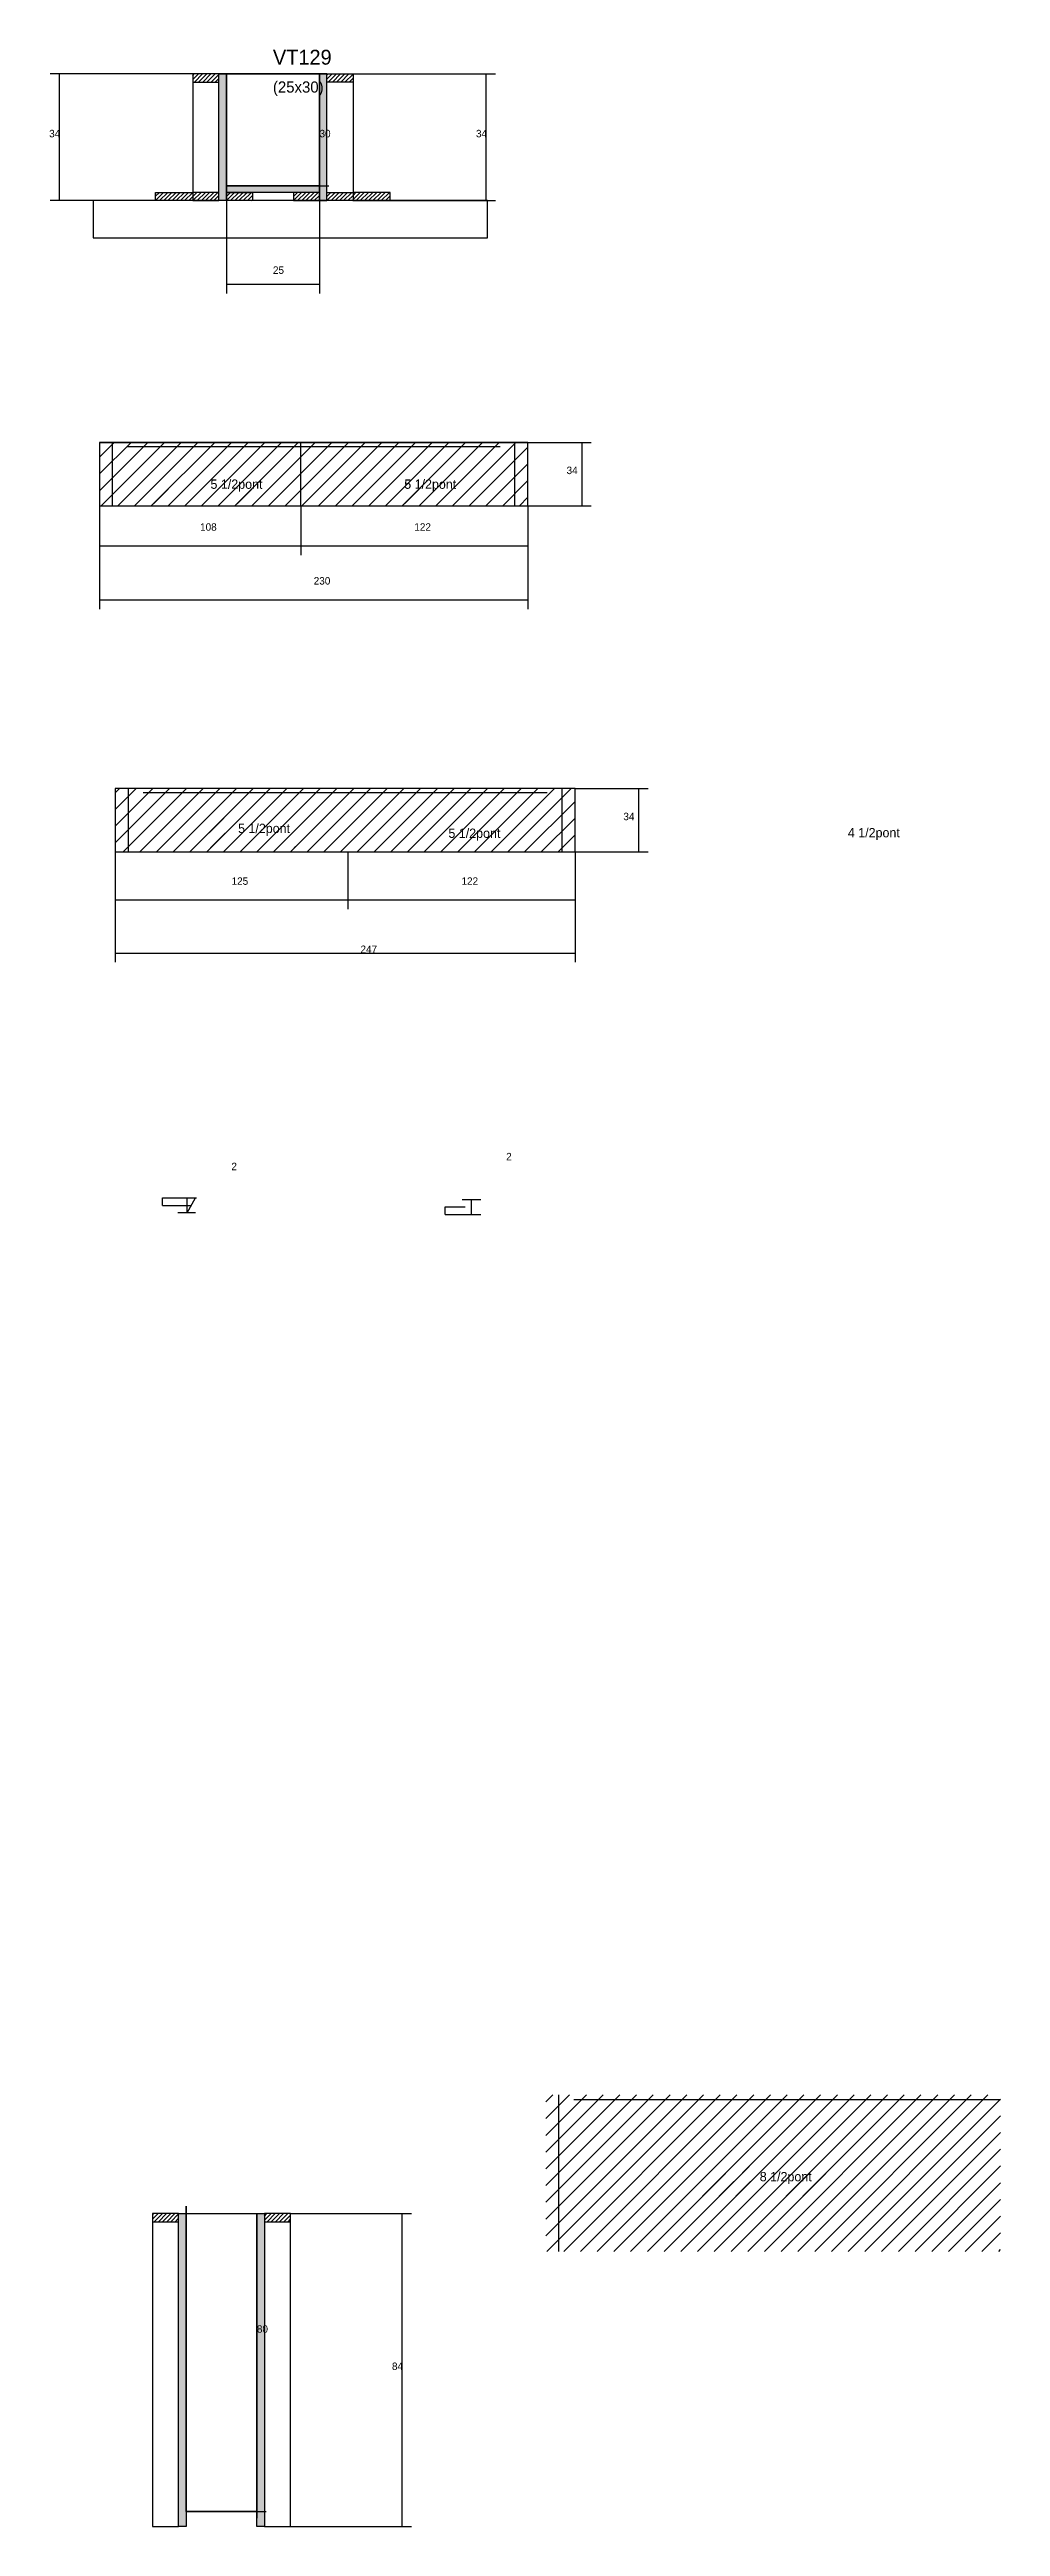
# Model space of a CAD drawing. Header units: metres. Extents: x 137233 to 137743, y 24964 to 26294.
import ezdxf

# ---------------------------------------------------------------- set-up
doc = ezdxf.new("R2010")
doc.units = ezdxf.units.M
for name, color, linetype in [('CONCRETO', 251, 'Continuous'), ('COTA', 4, 'Continuous'), ('Cota Seção (2x)', 4, 'Continuous'), ('Hachura', 253, 'Continuous'), ('Madeira', 126, 'Continuous'), ('NOMENCLATURA', 7, 'Continuous'), ('Painéis', 200, 'Continuous'), ('SARR_2.2x7', 40, 'Continuous'), ('Texto Seção', 7, 'Continuous')]:
    doc.layers.add(name, color=color, linetype=linetype)

msp = doc.modelspace()

# ---------------------------------------------------------------- hatches: boundary and pattern name
at = {"layer": 'Hachura'}
h = msp.add_hatch(dxfattribs=at)
h.set_pattern_fill('ANSI31', scale=0.5)
h.paths.add_polyline_path([(137323.7, 26276.4), (137323.7, 26280.8), (137323.7, 26280.8), (137309.7, 26280.8), (137309.7, 26280.8), (137309.7, 26276.4), (137309.7, 26276.4), (137323.7, 26276.4)])
h = msp.add_hatch(color=8, dxfattribs=at)
h.dxf.hatch_style = 1
h.paths.add_polyline_path([(137323.7, 26280.8), (137327.7, 26280.8), (137327.7, 26280.8), (137327.7, 26212.8), (137327.7, 26212.8), (137323.7, 26212.8), (137323.7, 26212.8), (137323.7, 26280.8)])
h = msp.add_hatch(color=8, dxfattribs=at)
h.dxf.hatch_style = 1
h.paths.add_polyline_path([(137381.7, 26280.8), (137377.7, 26280.8), (137377.7, 26280.8), (137377.7, 26212.8), (137377.7, 26212.8), (137381.7, 26212.8), (137381.7, 26212.8), (137381.7, 26280.8)])
h = msp.add_hatch(dxfattribs=at)
h.set_pattern_fill('ANSI31', scale=0.5)
h.paths.add_polyline_path([(137381.7, 26276.4), (137381.7, 26280.8), (137381.7, 26280.8), (137395.7, 26280.8), (137395.7, 26280.8), (137395.7, 26276.4), (137395.7, 26276.4), (137381.7, 26276.4)])
h = msp.add_hatch(dxfattribs=at)
h.set_pattern_fill('ANSI31', scale=0.5)
h.paths.add_polyline_path([(137289.7, 26212.8), (137289.7, 26217.2), (137289.7, 26217.2), (137309.7, 26217.2), (137309.7, 26217.2), (137309.7, 26212.8), (137309.7, 26212.8), (137289.7, 26212.8)])
h = msp.add_hatch(dxfattribs=at)
h.set_pattern_fill('ANSI31', scale=0.5)
h.paths.add_polyline_path([(137323.7, 26212.8), (137323.7, 26217.2), (137323.7, 26217.2), (137309.7, 26217.2), (137309.7, 26217.2), (137309.7, 26212.8), (137309.7, 26212.8), (137323.7, 26212.8)])
h = msp.add_hatch(color=8, dxfattribs=at)
h.dxf.hatch_style = 1
h.paths.add_polyline_path([(137327.7, 26217.2), (137327.7, 26220.8), (137327.7, 26220.8), (137377.7, 26220.8), (137377.7, 26220.8), (137377.7, 26217.2), (137377.7, 26217.2), (137327.7, 26217.2)])
h = msp.add_hatch(dxfattribs=at)
h.set_pattern_fill('ANSI31', scale=0.5)
h.paths.add_polyline_path([(137327.7, 26212.8), (137327.7, 26217.2), (137327.7, 26217.2), (137341.7, 26217.2), (137341.7, 26217.2), (137341.7, 26212.8), (137341.7, 26212.8), (137327.7, 26212.8)])
h = msp.add_hatch(dxfattribs=at)
h.set_pattern_fill('ANSI31', scale=0.5)
h.paths.add_polyline_path([(137377.7, 26212.8), (137377.7, 26217.2), (137377.7, 26217.2), (137363.7, 26217.2), (137363.7, 26217.2), (137363.7, 26212.8), (137363.7, 26212.8), (137377.7, 26212.8)])
h = msp.add_hatch(dxfattribs=at)
h.set_pattern_fill('ANSI31', scale=0.5)
h.paths.add_polyline_path([(137381.7, 26212.8), (137381.7, 26217.2), (137381.7, 26217.2), (137395.7, 26217.2), (137395.7, 26217.2), (137395.7, 26212.8), (137395.7, 26212.8), (137381.7, 26212.8)])
h = msp.add_hatch(dxfattribs=at)
h.set_pattern_fill('ANSI31', scale=0.5)
h.paths.add_polyline_path([(137415.7, 26212.8), (137415.7, 26217.2), (137415.7, 26217.2), (137395.7, 26217.2), (137395.7, 26217.2), (137395.7, 26212.8), (137395.7, 26212.8), (137415.7, 26212.8)])
h = msp.add_hatch(dxfattribs=at)
h.set_pattern_fill('ANSI31', scale=2)
h.paths.add_polyline_path([(137367.6, 26049), (137367.6, 26083), (137259.6, 26083), (137259.6, 26049)])
h = msp.add_hatch(dxfattribs=at)
h.set_pattern_fill('ANSI31', scale=2)
h.paths.add_polyline_path([(137489.6, 26083), (137367.6, 26083), (137367.6, 26049), (137489.6, 26049)])
h = msp.add_hatch(dxfattribs=at)
h.set_pattern_fill('ANSI31', scale=2)
h.paths.add_polyline_path([(137282.9, 26050.1), (137350.5, 26050.1), (137350.5, 26050.1), (137356, 26066), (137356, 26066), (137288.4, 26066), (137288.4, 26066), (137282.9, 26050.1)])
h = msp.add_hatch(dxfattribs=at)
h.set_pattern_fill('ANSI31', scale=2)
h.paths.add_polyline_path([(137386.8, 26050.1), (137454.4, 26050.1), (137454.4, 26050.1), (137459.9, 26066), (137459.9, 26066), (137392.3, 26066), (137392.3, 26066), (137386.8, 26050.1)])
h = msp.add_hatch(dxfattribs=at)
h.set_pattern_fill('ANSI31', scale=2)
h.paths.add_polyline_path([(137392.9, 25897.2), (137268.1, 25897.2), (137268.1, 25863.2), (137392.9, 25863.2)])
h = msp.add_hatch(dxfattribs=at)
h.set_pattern_fill('ANSI31', scale=2)
h.paths.add_polyline_path([(137514.9, 25897.2), (137392.9, 25897.2), (137392.9, 25863.2), (137514.9, 25863.2)])
h = msp.add_hatch(dxfattribs=at)
h.set_pattern_fill('ANSI31', scale=2)
h.paths.add_polyline_path([(137297.6, 25865.3), (137365.3, 25865.3), (137365.3, 25865.3), (137370.8, 25881.3), (137370.8, 25881.3), (137303.1, 25881.3), (137303.1, 25881.3), (137297.6, 25865.3)])
h = msp.add_hatch(dxfattribs=at)
h.set_pattern_fill('ANSI31', scale=2)
h.paths.add_polyline_path([(137743.2, 25111.9), (137743.2, 25195.9), (137499.2, 25195.9), (137499.2, 25111.9)])
h = msp.add_hatch(dxfattribs=at)
h.set_pattern_fill('ANSI31', scale=2)
h.paths.add_polyline_path([(137577.7, 25141.5), (137645.3, 25141.5), (137645.3, 25141.5), (137650.8, 25157.5), (137650.8, 25157.5), (137583.2, 25157.5), (137583.2, 25157.5), (137577.7, 25141.5)])
h = msp.add_hatch(dxfattribs=at)
h.set_pattern_fill('ANSI31', scale=0.5)
h.paths.add_polyline_path([(137302.1, 25127.8), (137302.1, 25132.2), (137302.1, 25132.2), (137288.1, 25132.2), (137288.1, 25132.2), (137288.1, 25127.8), (137288.1, 25127.8), (137302.1, 25127.8)])
h = msp.add_hatch(color=8, dxfattribs=at)
h.dxf.hatch_style = 1
h.paths.add_polyline_path([(137302.1, 25132.2), (137306.1, 25132.2), (137306.1, 25132.2), (137306.1, 24964.2), (137306.1, 24964.2), (137302.1, 24964.2), (137302.1, 24964.2), (137302.1, 25132.2)])
h = msp.add_hatch(color=8, dxfattribs=at)
h.dxf.hatch_style = 1
h.paths.add_polyline_path([(137344.1, 25132.2), (137348.1, 25132.2), (137348.1, 25132.2), (137348.1, 24964.2), (137348.1, 24964.2), (137344.1, 24964.2), (137344.1, 24964.2), (137344.1, 25132.2)])
h = msp.add_hatch(dxfattribs=at)
h.set_pattern_fill('ANSI31', scale=0.5)
h.paths.add_polyline_path([(137362.1, 25127.8), (137362.1, 25132.2), (137362.1, 25132.2), (137348.1, 25132.2), (137348.1, 25132.2), (137348.1, 25127.8), (137348.1, 25127.8), (137362.1, 25127.8)])

# ---------------------------------------------------------------- linework, layer by layer
at = {"layer": 'CONCRETO'}
for points in [[(137327.7, 26280.8), (137327.7, 26280.8), (137327.7, 26280.8), (137327.7, 26280.8), (137377.7, 26280.8), (137377.7, 26280.8), (137377.7, 26280.8), (137377.7, 26220.8), (137327.7, 26220.8), (137327.7, 26280.8)], [(137327.7, 26220.8), (137377.7, 26220.8), (137377.7, 26280.8), (137327.7, 26280.8)], [(137306.1, 25136.2), (137306.1, 25136.2), (137306.1, 25132.2), (137306.1, 25132.2), (137306.1, 25132.2), (137344.1, 25132.2), (137344.1, 24968.6), (137344.1, 24968.6), (137344.1, 24972.2), (137306.1, 24972.2)]]:
    msp.add_lwpolyline(points, close=True, dxfattribs=at)
at = {"layer": 'COTA'}
for p, q in [((137327.7, 26280.8), (137233.1, 26280.8)), ((137238.1, 26212.8), (137238.1, 26280.8)), ((137395.7, 26280.8), (137472.2, 26280.8)), ((137467.2, 26212.8), (137467.2, 26280.8)), ((137289.7, 26212.8), (137233.1, 26212.8)), ((137327.7, 26217.2), (137327.7, 26163)), ((137377.7, 26217.2), (137377.7, 26163)), ((137415.7, 26212.8), (137472.2, 26212.8)), ((137327.7, 26168), (137377.7, 26168)), ((137489.6, 26083), (137523.6, 26083)), ((137518.6, 26049), (137518.6, 26083)), ((137259.6, 26049), (137259.6, 25993.5)), ((137259.6, 26049), (137259.6, 26022.5)), ((137367.6, 26049), (137367.6, 26022.5)), ((137367.6, 26049), (137367.6, 26022.5)), ((137489.6, 26049), (137523.6, 26049)), ((137489.6, 26049), (137489.6, 25993.5)), ((137489.6, 26049), (137489.6, 26022.5)), ((137259.6, 26027.5), (137367.6, 26027.5)), ((137367.6, 26027.5), (137489.6, 26027.5)), ((137259.6, 25998.5), (137489.6, 25998.5)), ((137514.9, 25897.2), (137554.1, 25897.2)), ((137549.1, 25863.2), (137549.1, 25897.2)), ((137268.1, 25863.2), (137268.1, 25803.9)), ((137268.1, 25863.2), (137268.1, 25832.4)), ((137392.9, 25863.2), (137392.9, 25832.4)), ((137392.9, 25863.2), (137392.9, 25832.4)), ((137514.9, 25863.2), (137554.1, 25863.2)), ((137514.9, 25863.2), (137514.9, 25803.9)), ((137514.9, 25863.2), (137514.9, 25832.4)), ((137268.1, 25837.4), (137392.9, 25837.4)), ((137392.9, 25837.4), (137514.9, 25837.4)), ((137268.1, 25808.9), (137514.9, 25808.9)), ((137306.7, 25669.4), (137306.7, 25677.4)), ((137306.7, 25677.4), (137311.7, 25677.4)), ((137311.1, 25669.4), (137301.7, 25669.4)), ((137454.2, 25676.6), (137464.3, 25676.6)), ((137459.3, 25668.6), (137459.3, 25676.6)), ((137459.3, 25668.6), (137464.3, 25668.6)), ((137362.1, 25132.2), (137427.1, 25132.2)), ((137422.1, 24964.2), (137422.1, 25132.2)), ((137362.1, 24964.2), (137427.1, 24964.2))]:
    msp.add_line(p, q, dxfattribs=at)
at = {"layer": 'Cota Seção (2x)'}
for p, q in [((137377.7, 26220.8), (137377.7, 26280.8)), ((137377.7, 26280.8), (137382.7, 26280.8)), ((137377.7, 26220.8), (137382.7, 26220.8)), ((137306.1, 25132.2), (137349.1, 25132.2)), ((137344.1, 24972.2), (137344.1, 25132.2)), ((137306.1, 24972.2), (137349.1, 24972.2))]:
    msp.add_line(p, q, dxfattribs=at)
at = {"layer": 'Madeira'}
for points in [[(137323.7, 26276.4), (137323.7, 26280.8), (137309.7, 26280.8), (137309.7, 26276.4)], [(137323.7, 26280.8), (137309.7, 26280.8), (137309.7, 26212.8), (137323.7, 26212.8)], [(137381.7, 26276.4), (137381.7, 26280.8), (137395.7, 26280.8), (137395.7, 26276.4)], [(137381.7, 26280.8), (137395.7, 26280.8), (137395.7, 26212.8), (137381.7, 26212.8)], [(137256.3, 26192.8), (137467.9, 26192.8), (137467.9, 26212.8), (137256.3, 26212.8)], [(137289.7, 26212.8), (137289.7, 26217.2), (137309.7, 26217.2), (137309.7, 26212.8)], [(137323.7, 26212.8), (137323.7, 26217.2), (137309.7, 26217.2), (137309.7, 26212.8)], [(137327.7, 26212.8), (137327.7, 26217.2), (137341.7, 26217.2), (137341.7, 26212.8)], [(137377.7, 26212.8), (137377.7, 26217.2), (137363.7, 26217.2), (137363.7, 26212.8)], [(137381.7, 26212.8), (137381.7, 26217.2), (137395.7, 26217.2), (137395.7, 26212.8)], [(137415.7, 26212.8), (137415.7, 26217.2), (137395.7, 26217.2), (137395.7, 26212.8)], [(137302.1, 25127.8), (137302.1, 25132.2), (137288.1, 25132.2), (137288.1, 25127.8)], [(137302.1, 25132.2), (137288.1, 25132.2), (137288.1, 24964.2), (137302.1, 24964.2)], [(137362.1, 25127.8), (137362.1, 25132.2), (137348.1, 25132.2), (137348.1, 25127.8)], [(137362.1, 25132.2), (137348.1, 25132.2), (137348.1, 24964.2), (137362.1, 24964.2)]]:
    msp.add_lwpolyline(points, close=True, dxfattribs=at)
at = {"layer": 'Painéis'}
for p, q in [((137327.7, 26212.8), (137327.7, 26280.8)), ((137377.7, 26212.8), (137377.7, 26280.8)), ((137327.7, 26220.8), (137377.7, 26220.8)), ((137327.7, 26217.2), (137327.7, 26220.8)), ((137377.7, 26217.2), (137377.7, 26220.8)), ((137259.6, 26083), (137489.6, 26083)), ((137367.6, 26049), (137367.6, 26083)), ((137489.6, 26049), (137489.6, 26083)), ((137259.6, 26049), (137489.6, 26049))]:
    msp.add_line(p, q, dxfattribs=at)
for points in [[(137323.7, 26280.8), (137327.7, 26280.8), (137327.7, 26212.8), (137323.7, 26212.8)], [(137381.7, 26280.8), (137377.7, 26280.8), (137377.7, 26212.8), (137381.7, 26212.8)], [(137327.7, 26217.2), (137327.7, 26220.8), (137377.7, 26220.8), (137377.7, 26217.2)], [(137259.6, 26049), (137489.6, 26049), (137489.6, 26083), (137259.6, 26083)], [(137268.1, 25863.2), (137514.9, 25863.2), (137514.9, 25897.2), (137268.1, 25897.2)], [(137302.1, 25132.2), (137306.1, 25132.2), (137306.1, 24964.2), (137302.1, 24964.2)], [(137344.1, 25132.2), (137348.1, 25132.2), (137348.1, 24964.2), (137344.1, 24964.2)]]:
    msp.add_lwpolyline(points, close=True, dxfattribs=at)
at = {"layer": 'SARR_2.2x7'}
for p, q in [((137266.6, 26049), (137266.6, 26083)), ((137274.6, 26080.8), (137367.6, 26080.8)), ((137367.6, 26080.8), (137474.6, 26080.8)), ((137482.6, 26049), (137482.6, 26083)), ((137275.1, 25863.2), (137275.1, 25897.2)), ((137283.1, 25895), (137392.9, 25895)), ((137392.9, 25895), (137499.9, 25895)), ((137507.9, 25863.2), (137507.9, 25897.2)), ((137293.5, 25673.4), (137293.5, 25677.4)), ((137293.5, 25677.4), (137306.7, 25677.4)), ((137306.7, 25669.4), (137311.1, 25677.4)), ((137293.5, 25673.4), (137309, 25673.4)), ((137445.2, 25672.6), (137455.8, 25672.6)), ((137445.2, 25668.6), (137445.2, 25672.6)), ((137445.2, 25668.6), (137459.3, 25668.6)), ((137506.2, 25111.9), (137506.2, 25195.9)), ((137514.2, 25193.5), (137743.2, 25193.5))]:
    msp.add_line(p, q, dxfattribs=at)

# ---------------------------------------------------------------- texts
at = {"layer": 'COTA'}
for s, p in [('34', (137232.6, 26246.8)), ('34', (137461.7, 26246.8)), ('25', (137352.7, 26173.5)), ('34', (137510.3, 26066)), ('108', (137313.6, 26035.6)), ('122', (137428.6, 26035.6)), ('230', (137374.6, 26006.7)), ('34', (137540.8, 25880.2)), ('125', (137330.5, 25845.5)), ('122', (137453.9, 25845.5)), ('247', (137399.7, 25808.9)), ('2', (137330.4, 25692.3)), ('2', (137477.9, 25697.6)), ('84', (137416.6, 25048.2))]:
    msp.add_text(s, height=4, dxfattribs=at).set_placement(p)
at = {"layer": 'Cota Seção (2x)'}
for s, p in [('30', (137377.7, 26246.8)), ('80', (137344.1, 25068.2))]:
    msp.add_text(s, height=4, dxfattribs=at).set_placement(p)
at = {"layer": 'NOMENCLATURA'}
for s, p in [('5 1/2pont', (137319.2, 26058.1)), ('5 1/2pont', (137423.2, 26058.1)), ('5 1/2pont', (137334, 25873.3)), ('5 1/2pont', (137446.9, 25870.7)), ('4 1/2pont', (137661.3, 25871)), ('8 1/2pont', (137614, 25149.5))]:
    msp.add_text(s, height=5, dxfattribs=at).set_placement(p)
at = {"layer": 'Texto Seção'}
for s, height, p in [('VT129', 8, (137352.7, 26285.8)), ('(25x30)', 6, (137352.7, 26270.8))]:
    msp.add_text(s, height=height, dxfattribs=at).set_placement(p)

doc.saveas('drawing.dxf')
